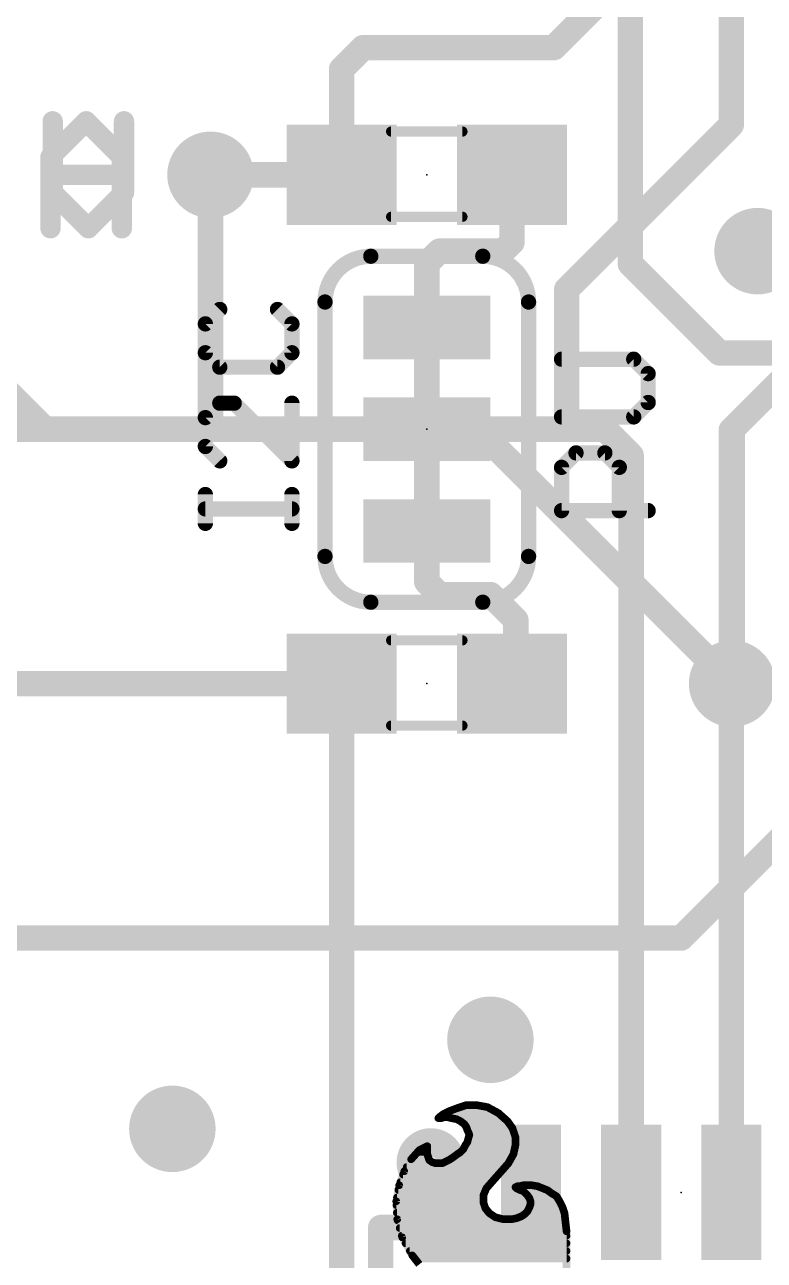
# Model space of a CAD drawing. Extents: x -37 to 70, y -9 to 26.
# Drawn here: x 6.15 to 13.53, y 4.4 to 16.74 of the extents above; entities that cross this region are included whole.
import ezdxf

# ---------------------------------------------------------------- set-up
doc = ezdxf.new("R2010")
doc.units = 0
for name, color, linetype in [('1', 12, 'CONTINUOUS'), ('16', 132, 'CONTINUOUS'), ('18', 110, 'CONTINUOUS'), ('21', 41, 'CONTINUOUS'), ('22', 40, 'CONTINUOUS'), ('23', 53, 'CONTINUOUS'), ('51', 53, 'CONTINUOUS')]:
    doc.layers.add(name, color=color, linetype=linetype)

# ---------------------------------------------------------------- blocks, each defined once
blk = doc.blocks.new('RECT')
blk.add_solid([(-0.5, -0.5), (0.5, -0.5), (-0.5, 0.5), (0.5, 0.5)])
blk = doc.blocks.new('ROUNDV')
at = {"const_width": 0.5}
blk.add_lwpolyline([(0, -0.25, 1), (0, 0.25, 1), (0, -0.25)], format="xyb", dxfattribs=at)

msp = doc.modelspace()

# ---------------------------------------------------------------- linework, layer by layer
at = {"layer": '1', "const_width": 0.254}
for points in [[(13.2, 15.74), (13.2, 18.415)], [(11.43, 16.51), (12.2, 17.28)], [(9.31, 16.295), (9.525, 16.51)], [(9.525, 16.51), (11.43, 16.51)], [(9.31, 15.24), (9.31, 16.295)], [(11.557, 14.097), (13.2, 15.74)], [(6.35, 12.7), (3.81, 15.24)], [(8.001, 15.24), (9.31, 15.24)], [(11.01, 15.24), (11.01, 14.566)], [(11.01, 14.566), (10.922, 14.478)], [(10.287, 14.478), (10.16, 14.351)], [(10.922, 14.478), (10.287, 14.478)], [(10.16, 14.351), (10.16, 12.7)], [(11.557, 14.097), (11.557, 12.7)], [(10.16, 12.7), (10.16, 13.716)], [(10.16, 12.7), (10.16, 13.716)], [(13.7255, 13.2175), (13.208, 12.7)], [(10.16, 12.7), (6.35, 12.7)], [(10.16, 12.7), (10.16, 11.684)], [(10.16, 12.7), (10.16, 11.684)], [(10.16, 12.7), (10.16, 11.684)], [(10.16, 12.7), (11.557, 12.7)], [(11.557, 12.7), (11.938, 12.7)], [(12.2, 12.438), (11.938, 12.7)], [(13.2, 12.692), (13.208, 12.7)], [(13.2, 5.08), (13.2, 12.692)], [(13.208, 12.7), (13.208, 10.16)], [(12.2, 5.08), (12.2, 12.438)], [(10.16, 11.176), (10.16, 11.684)], [(10.287, 11.049), (10.16, 11.176)], [(10.795, 11.049), (10.287, 11.049)], [(11.049, 10.795), (10.795, 11.049)], [(11.049, 10.199), (11.049, 10.795)], [(9.31, 10.16), (1.27, 10.16)], [(9.31, 10.16), (9.31, 4.025)], [(11.01, 10.16), (11.049, 10.199)]]:
    msp.add_lwpolyline(points, dxfattribs=at)
at = {"layer": '1'}
for points, const_width in [([(9.525, 16.5735, 1), (9.525, 16.4465)], 0.127), ([(9.5699, 16.4651, 1), (9.4801, 16.5549)], 0.127), ([(11.3851, 16.5549, 1), (11.4749, 16.4651)], 0.127), ([(11.43, 16.4465, 1), (11.43, 16.5735)], 0.127), ([(9.3735, 16.295, 1), (9.2465, 16.295)], 0.127), ([(9.2651, 16.3399, 1), (9.3549, 16.2501)], 0.127), ([(13.1365, 15.74, 1), (13.2635, 15.74)], 0.127), ([(13.2449, 15.6951, 1), (13.1551, 15.7849)], 0.127), ([(8.001, 15.3035, 1), (8.001, 15.1765)], 0.127), ([(9.2465, 15.24, 1), (9.3735, 15.24)], 0.127), ([(9.31, 15.1765, 1), (9.31, 15.3035)], 0.127), ([(11.0735, 15.24, 1), (10.9465, 15.24)], 0.127), ([(11.0549, 14.5211, 1), (10.9651, 14.6109)], 0.127), ([(10.287, 14.5415, 1), (10.287, 14.4145)], 0.127), ([(10.3319, 14.4331, 1), (10.2421, 14.5229)], 0.127), ([(10.8771, 14.5229, 1), (10.9669, 14.4331)], 0.127), ([(10.922, 14.4145, 1), (10.922, 14.5415)], 0.127), ([(10.9465, 14.566, 1), (11.0735, 14.566)], 0.127), ([(10.2235, 14.351, 1), (10.0965, 14.351)], 0.127), ([(10.1151, 14.3959, 1), (10.2049, 14.3061)], 0.127), ([(11.6205, 14.097, 1), (11.4935, 14.097)], 0.127), ([(11.5121, 14.1419, 1), (11.6019, 14.0521)], 0.127), ([(10.2235, 13.716, 1), (10.0965, 13.716)], 0.127), ([(10.2235, 13.716, 1), (10.0965, 13.716)], 0.127), ([(6.35, 12.7635, 1), (6.35, 12.6365)], 0.127), ([(6.3051, 12.6551, 1), (6.3949, 12.7449)], 0.127), ([(10.2235, 12.7, 1), (10.0965, 12.7)], 0.127), ([(10.2235, 12.7, 1), (10.0965, 12.7)], 0.127), ([(10.2235, 12.7, 1), (10.0965, 12.7)], 0.127), ([(10.16, 12.7635, 1), (10.16, 12.6365)], 0.127), ([(10.0965, 12.7, 1), (10.2235, 12.7)], 0.127), ([(10.0965, 12.7, 1), (10.2235, 12.7)], 0.127), ([(10.0965, 12.7, 1), (10.2235, 12.7)], 0.127), ([(10.16, 12.6365, 1), (10.16, 12.7635)], 0.127), ([(11.557, 12.7635, 1), (11.557, 12.6365)], 0.127), ([(11.4935, 12.7, 1), (11.6205, 12.7)], 0.127), ([(11.557, 12.6365, 1), (11.557, 12.7635)], 0.127), ([(11.9829, 12.7449, 1), (11.8931, 12.6551)], 0.127), ([(11.938, 12.6365, 1), (11.938, 12.7635)], 0.127), ([(13.2635, 12.692, 1), (13.1365, 12.692)], 0.127), ([(13.1551, 12.7369, 1), (13.2449, 12.6471)], 0.127), ([(13.2715, 12.7, 1), (13.1445, 12.7)], 0.127), ([(13.1631, 12.7449, 1), (13.2529, 12.6551)], 0.127), ([(13.2529, 12.6551, 1), (13.1631, 12.7449)], 0.127), ([(12.2635, 12.438, 1), (12.1365, 12.438)], 0.127), ([(12.1551, 12.3931, 1), (12.2449, 12.4829)], 0.127), ([(10.2235, 11.684, 1), (10.0965, 11.684)], 0.127), ([(10.0965, 11.684, 1), (10.2235, 11.684)], 0.127), ([(10.0965, 11.684, 1), (10.2235, 11.684)], 0.127), ([(10.0965, 11.684, 1), (10.2235, 11.684)], 0.127), ([(10.2049, 11.2209, 1), (10.1151, 11.1311)], 0.127), ([(10.0965, 11.176, 1), (10.2235, 11.176)], 0.127), ([(10.287, 11.1125, 1), (10.287, 10.9855)], 0.127), ([(10.2421, 11.0041, 1), (10.3319, 11.0939)], 0.127), ([(10.8399, 11.0939, 1), (10.7501, 11.0041)], 0.127), ([(10.795, 10.9855, 1), (10.795, 11.1125)], 0.127), ([(11.1125, 10.795, 1), (10.9855, 10.795)], 0.127), ([(11.0041, 10.7501, 1), (11.0939, 10.8399)], 0.127), ([(9.3735, 10.16, 1), (9.2465, 10.16)], 0.127), ([(9.31, 10.0965, 1), (9.31, 10.2235)], 0.127), ([(10.9651, 10.2049, 1), (11.0549, 10.1151)], 0.127), ([(10.9855, 10.199, 1), (11.1125, 10.199)], 0.127), ([(11.0939, 10.1541, 1), (11.0041, 10.2439)], 0.127), ([(13.1445, 10.16, 1), (13.2715, 10.16)], 0.127), ([(13.2, 5.08, 0.4142), (13.208, 5.088)], 0.254), ([(13.2, 5.1435, 1), (13.2, 5.0165)], 0.127), ([(13.2715, 5.088, 1), (13.1445, 5.088)], 0.127), ([(12.1365, 5.08, 1), (12.2635, 5.08)], 0.127), ([(13.1365, 5.08, 1), (13.2635, 5.08)], 0.127)]:
    msp.add_lwpolyline(points, format="xyb", dxfattribs=dict(at, const_width=const_width))
at = {"layer": '16', "const_width": 0.254}
for points in [[(12.192, 17.526), (12.192, 14.351)], [(8.001, 12.7), (8.001, 15.24)], [(12.192, 14.351), (13.081, 13.462)], [(13.081, 13.462), (14.732, 13.462)], [(1.27, 12.7), (8.001, 12.7)], [(10.668, 12.7), (8.001, 12.7)], [(10.668, 12.7), (13.208, 10.16)], [(12.7, 7.62), (14.097, 9.017)], [(1.27, 7.62), (12.7, 7.62)]]:
    msp.add_lwpolyline(points, dxfattribs=at)
at = {"layer": '16', "const_width": 0.127}
for points in [[(8.0645, 15.24, 1), (7.9375, 15.24)], [(12.2369, 14.3959, 1), (12.1471, 14.3061)], [(12.1285, 14.351, 1), (12.2555, 14.351)], [(13.081, 13.5255, 1), (13.081, 13.3985)], [(13.0361, 13.4171, 1), (13.1259, 13.5069)], [(8.001, 12.7635, 1), (8.001, 12.6365)], [(7.9375, 12.7, 1), (8.0645, 12.7)], [(8.001, 12.6365, 1), (8.001, 12.7635)], [(10.7129, 12.7449, 1), (10.6231, 12.6551)], [(10.668, 12.6365, 1), (10.668, 12.7635)], [(13.1631, 10.1151, 1), (13.2529, 10.2049)], [(12.6551, 7.6649, 1), (12.7449, 7.5751)], [(12.7, 7.5565, 1), (12.7, 7.6835)]]:
    msp.add_lwpolyline(points, format="xyb", dxfattribs=at)
at = {"layer": '21'}
for points, const_width in [([(6.4038, 15.4184), (6.7597, 15.7743)], 0.2032), ([(6.7597, 15.7743), (7.1156, 15.4184)], 0.2032), ([(6.4038, 14.7066), (6.4038, 15.4184)], 0.2032), ([(7.1156, 15.4184), (7.1156, 14.7066)], 0.2032), ([(6.4038, 15.2405), (7.1156, 15.2405)], 0.2032), ([(10.7188, 14.4272), (9.6012, 14.4272)], 0.1524), ([(8.0935, 13.8956), (7.9495, 13.7516)], 0.1524), ([(8.8138, 13.7516), (8.6697, 13.8956)], 0.1524), ([(9.144, 11.43), (9.144, 13.97)], 0.1524), ([(11.176, 13.97), (11.176, 11.43)], 0.1524), ([(7.9495, 13.7516), (7.9495, 13.4635)], 0.1524), ([(8.8138, 13.4635), (8.8138, 13.7516)], 0.1524), ([(7.9495, 13.4635), (8.0935, 13.3194)], 0.1524), ([(8.6697, 13.3194), (8.8138, 13.4635)], 0.1524), ([(12.2257, 13.3989), (11.5055, 13.3989)], 0.1524), ([(12.3698, 13.2549), (12.2257, 13.3989)], 0.1524), ([(8.0935, 13.3194), (8.6697, 13.3194)], 0.1524), ([(12.3698, 12.9668), (12.3698, 13.2549)], 0.1524), ([(8.0935, 12.9601), (7.9495, 12.816)], 0.1524), ([(8.2376, 12.9601), (8.0935, 12.9601)], 0.1524), ([(8.8138, 12.3839), (8.2376, 12.9601)], 0.1524), ([(8.8138, 12.9601), (8.8138, 12.3839)], 0.1524), ([(12.2257, 12.8227), (12.3698, 12.9668)], 0.1524), ([(7.9495, 12.816), (7.9495, 12.5279)], 0.1524), ([(11.5055, 12.8227), (12.2257, 12.8227)], 0.1524), ([(7.9495, 12.5279), (8.0935, 12.3839)], 0.1524), ([(11.5055, 12.3194), (11.6495, 12.4634)], 0.1524), ([(11.6495, 12.4634), (11.9376, 12.4634)], 0.1524), ([(11.9376, 12.4634), (12.0817, 12.3194)], 0.1524), ([(11.5055, 11.8872), (11.5055, 12.3194)], 0.1524), ([(12.0817, 12.3194), (12.0817, 11.8872)], 0.1524), ([(7.9495, 11.7602), (7.9495, 12.0483)], 0.1524), ([(8.8138, 11.7602), (8.8138, 12.0483)], 0.1524), ([(8.8138, 11.9043), (7.9495, 11.9043)], 0.1524), ([(12.3698, 11.8872), (11.5055, 11.8872)], 0.1524), ([(10.7188, 10.9728), (9.6012, 10.9728)], 0.1524), ([(9.7, 3.08), (9.7, 4.73)], 0.254), ([(9.7, 4.73), (10.45, 4.73)], 0.254)]:
    msp.add_lwpolyline(points, dxfattribs=dict(at, const_width=const_width))
for points, const_width in [([(6.7956, 15.8102, 1), (6.7238, 15.7384)], 0.1016), ([(6.7956, 15.7384, 1), (6.7238, 15.8102)], 0.1016), ([(6.4546, 15.4184, 1), (6.353, 15.4184)], 0.1016), ([(6.3679, 15.4543, 1), (6.4397, 15.3825)], 0.1016), ([(7.1664, 15.4184, 1), (7.0648, 15.4184)], 0.1016), ([(7.0797, 15.3825, 1), (7.1515, 15.4543)], 0.1016), ([(6.4038, 15.2913, 1), (6.4038, 15.1897)], 0.1016), ([(7.1156, 15.1897, 1), (7.1156, 15.2913)], 0.1016), ([(6.353, 14.7066, 1), (6.4546, 14.7066)], 0.1016), ([(7.0648, 14.7066, 1), (7.1664, 14.7066)], 0.1016), ([(9.6012, 14.4272, 0.4142), (9.144, 13.97)], 0.1524), ([(9.6012, 14.4653, 1), (9.6012, 14.3891)], 0.0762), ([(9.6012, 14.3891, 1), (9.6012, 14.4653)], 0.0762), ([(11.176, 13.97, 0.4142), (10.7188, 14.4272)], 0.1524), ([(10.7188, 14.4653, 1), (10.7188, 14.3891)], 0.0762), ([(10.7188, 14.3891, 1), (10.7188, 14.4653)], 0.0762), ([(8.1205, 13.8687, 1), (8.0666, 13.9226)], 0.0762), ([(8.6967, 13.9226, 1), (8.6428, 13.8687)], 0.0762), ([(9.1821, 13.97, 1), (9.1059, 13.97)], 0.0762), ([(9.1059, 13.97, 1), (9.1821, 13.97)], 0.0762), ([(11.2141, 13.97, 1), (11.1379, 13.97)], 0.0762), ([(11.1379, 13.97, 1), (11.2141, 13.97)], 0.0762), ([(7.9225, 13.7785, 1), (7.9764, 13.7246)], 0.0762), ([(7.9876, 13.7516, 1), (7.9114, 13.7516)], 0.0762), ([(8.8519, 13.7516, 1), (8.7757, 13.7516)], 0.0762), ([(8.7869, 13.7246, 1), (8.8407, 13.7785)], 0.0762), ([(7.9764, 13.4904, 1), (7.9225, 13.4365)], 0.0762), ([(7.9114, 13.4635, 1), (7.9876, 13.4635)], 0.0762), ([(8.7757, 13.4635, 1), (8.8519, 13.4635)], 0.0762), ([(8.8407, 13.4365, 1), (8.7869, 13.4904)], 0.0762), ([(11.5055, 13.437, 1), (11.5055, 13.3608)], 0.0762), ([(12.2527, 13.4259, 1), (12.1988, 13.372)], 0.0762), ([(12.2257, 13.3608, 1), (12.2257, 13.437)], 0.0762), ([(8.0935, 13.3575, 1), (8.0935, 13.2813)], 0.0762), ([(8.0666, 13.2925, 1), (8.1205, 13.3463)], 0.0762), ([(8.6428, 13.3463, 1), (8.6967, 13.2925)], 0.0762), ([(8.6697, 13.2813, 1), (8.6697, 13.3575)], 0.0762), ([(12.4079, 13.2549, 1), (12.3317, 13.2549)], 0.0762), ([(12.3429, 13.2279, 1), (12.3967, 13.2818)], 0.0762), ([(8.0935, 12.9982, 1), (8.0935, 12.922)], 0.0762), ([(8.1205, 12.9332, 1), (8.0666, 12.987)], 0.0762), ([(8.2645, 12.987, 1), (8.2106, 12.9332)], 0.0762), ([(8.2376, 12.922, 1), (8.2376, 12.9982)], 0.0762), ([(8.8519, 12.9601, 1), (8.7757, 12.9601)], 0.0762), ([(12.3317, 12.9668, 1), (12.4079, 12.9668)], 0.0762), ([(12.3967, 12.9398, 1), (12.3429, 12.9937)], 0.0762), ([(7.9225, 12.843, 1), (7.9764, 12.7891)], 0.0762), ([(7.9876, 12.816, 1), (7.9114, 12.816)], 0.0762), ([(11.5055, 12.8608, 1), (11.5055, 12.7846)], 0.0762), ([(12.1988, 12.8497, 1), (12.2527, 12.7958)], 0.0762), ([(12.2257, 12.7846, 1), (12.2257, 12.8608)], 0.0762), ([(7.9764, 12.5549, 1), (7.9225, 12.501)], 0.0762), ([(7.9114, 12.5279, 1), (7.9876, 12.5279)], 0.0762), ([(11.6495, 12.5015, 1), (11.6495, 12.4253)], 0.0762), ([(11.6765, 12.4365, 1), (11.6226, 12.4904)], 0.0762), ([(11.9646, 12.4904, 1), (11.9107, 12.4365)], 0.0762), ([(11.9376, 12.4253, 1), (11.9376, 12.5015)], 0.0762), ([(8.0666, 12.3569, 1), (8.1205, 12.4108)], 0.0762), ([(8.7757, 12.3839, 1), (8.8519, 12.3839)], 0.0762), ([(8.7869, 12.3569, 1), (8.8407, 12.4108)], 0.0762), ([(11.4785, 12.3463, 1), (11.5324, 12.2924)], 0.0762), ([(11.5436, 12.3194, 1), (11.4674, 12.3194)], 0.0762), ([(12.1198, 12.3194, 1), (12.0436, 12.3194)], 0.0762), ([(12.0547, 12.2924, 1), (12.1086, 12.3463)], 0.0762), ([(7.9876, 12.0483, 1), (7.9114, 12.0483)], 0.0762), ([(8.8519, 12.0483, 1), (8.7757, 12.0483)], 0.0762), ([(7.9495, 11.9424, 1), (7.9495, 11.8662)], 0.0762), ([(8.8138, 11.8662, 1), (8.8138, 11.9424)], 0.0762), ([(11.5055, 11.9253, 1), (11.5055, 11.8491)], 0.0762), ([(11.4674, 11.8872, 1), (11.5436, 11.8872)], 0.0762), ([(12.0436, 11.8872, 1), (12.1198, 11.8872)], 0.0762), ([(12.3698, 11.8491, 1), (12.3698, 11.9253)], 0.0762), ([(7.9114, 11.7602, 1), (7.9876, 11.7602)], 0.0762), ([(8.7757, 11.7602, 1), (8.8519, 11.7602)], 0.0762), ([(9.144, 11.43, 0.4142), (9.6012, 10.9728)], 0.1524), ([(9.1821, 11.43, 1), (9.1059, 11.43)], 0.0762), ([(10.7188, 10.9728, 0.4142), (11.176, 11.43)], 0.1524), ([(11.2141, 11.43, 1), (11.1379, 11.43)], 0.0762), ([(9.1059, 11.43, 1), (9.1821, 11.43)], 0.0762), ([(11.1379, 11.43, 1), (11.2141, 11.43)], 0.0762), ([(9.6012, 11.0109, 1), (9.6012, 10.9347)], 0.0762), ([(9.6012, 10.9347, 1), (9.6012, 11.0109)], 0.0762), ([(10.7188, 11.0109, 1), (10.7188, 10.9347)], 0.0762), ([(10.7188, 10.9347, 1), (10.7188, 11.0109)], 0.0762), ([(10.2, 5.2386, 1), (10.2, 5.5214, 1), (10.2, 5.2386)], 0.4), ([(9.7635, 4.73, 1), (9.6365, 4.73)], 0.127), ([(9.7, 4.7935, 1), (9.7, 4.6665)], 0.127), ([(10.45, 4.6665, 1), (10.45, 4.7935)], 0.127)]:
    msp.add_lwpolyline(points, format="xyb", dxfattribs=dict(at, const_width=const_width))
at = {"layer": '22'}
for points, const_width in [([(6.4256, 15.0625), (6.4256, 15.7743)], 0.2032), ([(7.1374, 15.7743), (7.1374, 15.0625)], 0.2032), ([(6.7815, 14.7066), (6.4256, 15.0625)], 0.2032), ([(7.1374, 15.0625), (6.7815, 14.7066)], 0.2032), ([(10.325, 5.862), (10.385, 5.892)], 0.0762), ([(10.385, 5.892), (10.465, 5.922)], 0.0762), ([(10.465, 5.922), (10.555, 5.952)], 0.0762), ([(10.5298, 5.9436), (10.7012, 5.9436)], 0.0762), ([(10.555, 5.952), (10.655, 5.952)], 0.0762), ([(10.655, 5.952), (10.765, 5.932)], 0.0762), ([(10.765, 5.932), (10.875, 5.872)], 0.0762), ([(10.275, 5.822), (10.285, 5.832)], 0.0762), ([(10.305, 5.822), (10.275, 5.822)], 0.0762), ([(10.285, 5.832), (10.325, 5.862)], 0.0762), ([(10.335, 5.832), (10.305, 5.822)], 0.0762), ([(10.365, 5.832), (10.335, 5.832)], 0.0762), ([(10.3358, 5.8674), (10.8802, 5.8674)], 0.0762), ([(10.405, 5.822), (10.365, 5.832)], 0.0762), ([(10.455, 5.812), (10.405, 5.822)], 0.0762), ([(10.495, 5.792), (10.455, 5.812)], 0.0762), ([(10.535, 5.762), (10.495, 5.792)], 0.0762), ([(10.4961, 5.7912), (10.9656, 5.7912)], 0.0762), ([(10.555, 5.732), (10.535, 5.762)], 0.0762), ([(10.875, 5.872), (10.965, 5.792)], 0.0762), ([(10.965, 5.792), (11.015, 5.722)], 0.0762), ([(10.565, 5.702), (10.555, 5.732)], 0.0762), ([(10.5607, 5.715), (11.0173, 5.715)], 0.0762), ([(10.575, 5.682), (10.565, 5.702)], 0.0762), ([(10.585, 5.652), (10.575, 5.682)], 0.0762), ([(10.575, 5.622), (10.585, 5.652)], 0.0762), ([(10.5806, 5.6388), (11.0427, 5.6388)], 0.0762), ([(11.015, 5.722), (11.045, 5.632)], 0.0762), ([(10.085, 5.502), (10.165, 5.542)], 0.0762), ([(10.165, 5.542), (10.165, 5.462)], 0.0762), ([(10.525, 5.512), (10.545, 5.552)], 0.0762), ([(10.545, 5.552), (10.565, 5.582)], 0.0762), ([(10.5521, 5.5626), (11.045, 5.5626)], 0.0762), ([(10.565, 5.582), (10.575, 5.622)], 0.0762), ([(11.045, 5.552), (11.025, 5.462)], 0.0762), ([(11.045, 5.632), (11.045, 5.552)], 0.0762), ([(9.935, 5.292), (10.005, 5.412)], 0.0762), ([(10.0039, 5.4102), (10.1823, 5.4102)], 0.0762), ([(10.005, 5.412), (10.085, 5.502)], 0.0762), ([(10.0711, 5.4864), (10.165, 5.4864)], 0.0762), ([(10.165, 5.462), (10.175, 5.432)], 0.0762), ([(10.175, 5.432), (10.185, 5.402)], 0.0762), ([(10.185, 5.402), (10.215, 5.382)], 0.0762), ([(10.315, 5.372), (10.355, 5.392)], 0.0762), ([(10.355, 5.392), (10.395, 5.412)], 0.0762), ([(10.3914, 5.4102), (10.9962, 5.4102)], 0.0762), ([(10.395, 5.412), (10.425, 5.432)], 0.0762), ([(10.425, 5.432), (10.465, 5.462)], 0.0762), ([(10.465, 5.462), (10.495, 5.482)], 0.0762), ([(10.495, 5.482), (10.525, 5.512)], 0.0762), ([(10.4994, 5.4864), (11.0304, 5.4864)], 0.0762), ([(11.025, 5.462), (10.975, 5.372)], 0.0762), ([(9.885, 5.152), (9.935, 5.292)], 0.0762), ([(9.9595, 5.334), (10.9418, 5.334)], 0.0762), ([(10.215, 5.382), (10.245, 5.372)], 0.0762), ([(10.245, 5.372), (10.315, 5.372)], 0.0762), ([(10.905, 5.292), (10.825, 5.202)], 0.0762), ([(10.975, 5.372), (10.905, 5.292)], 0.0762), ([(9.855, 4.992), (9.885, 5.152)], 0.0762), ([(9.8956, 5.1816), (10.8072, 5.1816)], 0.0762), ([(9.9228, 5.2578), (10.8746, 5.2578)], 0.0762), ([(10.825, 5.202), (10.755, 5.122)], 0.0762), ([(11.085, 5.142), (11.125, 5.152)], 0.0762), ([(11.125, 5.152), (11.205, 5.152)], 0.0762), ([(11.205, 5.152), (11.265, 5.142)], 0.0762), ([(9.862, 5.0292), (10.725, 5.0292)], 0.0762), ([(9.8763, 5.1054), (10.7479, 5.1054)], 0.0762), ([(10.755, 5.122), (10.725, 5.052)], 0.0762), ([(10.725, 5.052), (10.725, 4.982)], 0.0762), ([(11.045, 5.132), (11.065, 5.142)], 0.0762), ([(11.055, 5.122), (11.045, 5.132)], 0.0762), ([(11.075, 5.112), (11.055, 5.122)], 0.0762), ([(11.065, 5.142), (11.085, 5.142)], 0.0762), ([(11.095, 5.102), (11.075, 5.112)], 0.0762), ([(11.0882, 5.1054), (11.3565, 5.1054)], 0.0762), ([(11.125, 5.092), (11.095, 5.102)], 0.0762), ([(11.145, 5.072), (11.125, 5.092)], 0.0762), ([(11.165, 5.052), (11.145, 5.072)], 0.0762), ([(11.185, 5.022), (11.165, 5.052)], 0.0762), ([(11.1802, 5.0292), (11.4627, 5.0292)], 0.0762), ([(11.195, 4.992), (11.185, 5.022)], 0.0762), ([(11.265, 5.142), (11.315, 5.122)], 0.0762), ([(11.315, 5.122), (11.365, 5.102)], 0.0762), ([(11.365, 5.102), (11.405, 5.072)], 0.0762), ([(11.405, 5.072), (11.455, 5.042)], 0.0762), ([(11.455, 5.042), (11.485, 4.992)], 0.0762), ([(9.865, 4.812), (9.855, 4.992)], 0.0762), ([(9.8572, 4.953), (10.7347, 4.953)], 0.0762), ([(10.725, 4.982), (10.745, 4.922)], 0.0762), ([(10.745, 4.922), (10.785, 4.872)], 0.0762), ([(11.165, 4.892), (11.185, 4.932)], 0.0762), ([(11.185, 4.932), (11.195, 4.962)], 0.0762), ([(11.192, 4.953), (11.5045, 4.953)], 0.0762), ([(11.195, 4.962), (11.195, 4.992)], 0.0762), ([(11.485, 4.992), (11.515, 4.932)], 0.0762), ([(11.515, 4.932), (11.535, 4.872)], 0.0762), ([(9.8614, 4.8768), (10.7812, 4.8768)], 0.0762), ([(9.915, 4.632), (9.865, 4.812)], 0.0762), ([(9.8682, 4.8006), (11.5429, 4.8006)], 0.0762), ([(10.785, 4.872), (10.845, 4.832)], 0.0762), ([(10.845, 4.832), (10.925, 4.812)], 0.0762), ([(10.925, 4.812), (11.005, 4.812)], 0.0762), ([(11.005, 4.812), (11.055, 4.822)], 0.0762), ([(11.055, 4.822), (11.105, 4.842)], 0.0762), ([(11.105, 4.842), (11.135, 4.862)], 0.0762), ([(11.135, 4.862), (11.165, 4.892)], 0.0762), ([(11.1498, 4.8768), (11.5334, 4.8768)], 0.0762), ([(11.535, 4.872), (11.545, 4.782)], 0.0762), ([(11.545, 4.782), (11.555, 4.692)], 0.0762), ([(9.8893, 4.7244), (11.5514, 4.7244)], 0.0762), ([(11.555, 4.692), (11.555, 3.412)], 0.0762), ([(9.9105, 4.6482), (11.555, 4.6482)], 0.0762), ([(10.015, 4.452), (9.915, 4.632)], 0.0762), ([(9.9483, 4.572), (11.555, 4.572)], 0.0762), ([(9.9907, 4.4958), (11.555, 4.4958)], 0.0762), ([(10.085, 4.362), (10.015, 4.452)], 0.0762), ([(10.0402, 4.4196), (11.555, 4.4196)], 0.0762)]:
    msp.add_lwpolyline(points, dxfattribs=dict(at, const_width=const_width))
for points, const_width in [([(6.4764, 15.7743, 1), (6.3748, 15.7743)], 0.1016), ([(7.1882, 15.7743, 1), (7.0866, 15.7743)], 0.1016), ([(6.4615, 15.0984, 1), (6.3897, 15.0266)], 0.1016), ([(6.3748, 15.0625, 1), (6.4764, 15.0625)], 0.1016), ([(7.0866, 15.0625, 1), (7.1882, 15.0625)], 0.1016), ([(7.1733, 15.0266, 1), (7.1015, 15.0984)], 0.1016), ([(6.7456, 14.7425, 1), (6.8174, 14.6707)], 0.1016), ([(6.7456, 14.6707, 1), (6.8174, 14.7425)], 0.1016), ([(10.3783, 5.9098, 1), (10.3917, 5.8742)], 0.0381), ([(10.3935, 5.875, 1), (10.3765, 5.909)], 0.0381), ([(10.459, 5.9401, 1), (10.471, 5.9039)], 0.0381), ([(10.4717, 5.9042, 1), (10.4583, 5.9398)], 0.0381), ([(10.5298, 5.9627, 1), (10.5298, 5.9245)], 0.0381), ([(10.555, 5.971, 1), (10.555, 5.9329)], 0.0381), ([(10.561, 5.9339, 1), (10.549, 5.9701)], 0.0381), ([(10.6584, 5.9707, 1), (10.6516, 5.9333)], 0.0381), ([(10.655, 5.9329, 1), (10.655, 5.971)], 0.0381), ([(10.7012, 5.9245, 1), (10.7012, 5.9627)], 0.0381), ([(10.7741, 5.9487, 1), (10.7559, 5.9153)], 0.0381), ([(10.7616, 5.9133, 1), (10.7684, 5.9507)], 0.0381), ([(10.275, 5.8411, 1), (10.275, 5.803)], 0.0381), ([(10.2615, 5.8355, 1), (10.2885, 5.8085)], 0.0381), ([(10.2736, 5.8472, 1), (10.2964, 5.8168)], 0.0381), ([(10.2985, 5.8185, 1), (10.2715, 5.8455)], 0.0381), ([(10.299, 5.8401, 1), (10.311, 5.8039)], 0.0381), ([(10.305, 5.803, 1), (10.305, 5.8411)], 0.0381), ([(10.3165, 5.879, 1), (10.3335, 5.845)], 0.0381), ([(10.3364, 5.8468, 1), (10.3136, 5.8772)], 0.0381), ([(10.335, 5.851, 1), (10.335, 5.8129)], 0.0381), ([(10.3358, 5.8864, 1), (10.3358, 5.8483)], 0.0381), ([(10.341, 5.8139, 1), (10.329, 5.8501)], 0.0381), ([(10.3696, 5.8505, 1), (10.3604, 5.8135)], 0.0381), ([(10.365, 5.8129, 1), (10.365, 5.851)], 0.0381), ([(10.4087, 5.8407, 1), (10.4013, 5.8033)], 0.0381), ([(10.4004, 5.8035, 1), (10.4096, 5.8405)], 0.0381), ([(10.4635, 5.829, 1), (10.4465, 5.795)], 0.0381), ([(10.4513, 5.7933, 1), (10.4587, 5.8307)], 0.0381), ([(10.5064, 5.8072, 1), (10.4836, 5.7768)], 0.0381), ([(10.4961, 5.8102, 1), (10.4961, 5.7721)], 0.0381), ([(10.4865, 5.775, 1), (10.5035, 5.809)], 0.0381), ([(10.5509, 5.7726, 1), (10.5191, 5.7514)], 0.0381), ([(10.8877, 5.8862, 1), (10.8623, 5.8578)], 0.0381), ([(10.8659, 5.8553, 1), (10.8841, 5.8887)], 0.0381), ([(10.8802, 5.8483, 1), (10.8802, 5.8864)], 0.0381), ([(10.9805, 5.8031, 1), (10.9495, 5.7809)], 0.0381), ([(10.9523, 5.7778, 1), (10.9777, 5.8062)], 0.0381), ([(10.9656, 5.7721, 1), (10.9656, 5.8102)], 0.0381), ([(10.5236, 5.7468, 1), (10.5464, 5.7772)], 0.0381), ([(10.5731, 5.738, 1), (10.5369, 5.726)], 0.0381), ([(10.5391, 5.7214, 1), (10.5709, 5.7426)], 0.0381), ([(10.5607, 5.734, 1), (10.5607, 5.6959)], 0.0381), ([(10.582, 5.7105, 1), (10.548, 5.6935)], 0.0381), ([(10.5469, 5.696, 1), (10.5831, 5.708)], 0.0381), ([(10.5931, 5.688, 1), (10.5569, 5.676)], 0.0381), ([(10.558, 5.6735, 1), (10.592, 5.6905)], 0.0381), ([(10.5806, 5.6579, 1), (10.5806, 5.6198)], 0.0381), ([(10.6031, 5.646, 1), (10.5669, 5.658)], 0.0381), ([(10.5669, 5.646, 1), (10.6031, 5.658)], 0.0381), ([(11.0331, 5.728, 1), (10.9969, 5.716)], 0.0381), ([(10.9995, 5.7109, 1), (11.0305, 5.7331)], 0.0381), ([(11.0173, 5.6959, 1), (11.0173, 5.734)], 0.0381), ([(11.0427, 5.6198, 1), (11.0427, 5.6579)], 0.0381), ([(10.1841, 5.542, 1), (10.146, 5.542)], 0.0381), ([(10.1735, 5.525, 1), (10.1565, 5.559)], 0.0381), ([(10.5291, 5.5626, 1), (10.5609, 5.5414)], 0.0381), ([(10.562, 5.5435, 1), (10.528, 5.5605)], 0.0381), ([(10.5521, 5.5817, 1), (10.5521, 5.5436)], 0.0381), ([(10.5465, 5.5866, 1), (10.5835, 5.5774)], 0.0381), ([(10.5809, 5.5714, 1), (10.5491, 5.5926)], 0.0381), ([(10.5569, 5.628, 1), (10.5931, 5.616)], 0.0381), ([(10.5935, 5.6174, 1), (10.5565, 5.6266)], 0.0381), ([(11.064, 5.632, 1), (11.0259, 5.632)], 0.0381), ([(11.0259, 5.552, 1), (11.064, 5.552)], 0.0381), ([(11.0636, 5.5479, 1), (11.0264, 5.5561)], 0.0381), ([(11.0269, 5.626, 1), (11.0631, 5.638)], 0.0381), ([(11.045, 5.5436, 1), (11.045, 5.5817)], 0.0381), ([(10.0039, 5.4293, 1), (10.0039, 5.3912)], 0.0381), ([(9.9908, 5.4247, 1), (10.0192, 5.3993)], 0.0381), ([(10.0215, 5.4024, 1), (9.9885, 5.4216)], 0.0381), ([(10.0711, 5.5055, 1), (10.0711, 5.4674)], 0.0381), ([(10.0765, 5.519, 1), (10.0935, 5.485)], 0.0381), ([(10.0992, 5.4893, 1), (10.0708, 5.5147)], 0.0381), ([(10.1831, 5.468, 1), (10.1469, 5.456)], 0.0381), ([(10.146, 5.462, 1), (10.1841, 5.462)], 0.0381), ([(10.1931, 5.438, 1), (10.1569, 5.426)], 0.0381), ([(10.1569, 5.426, 1), (10.1931, 5.438)], 0.0381), ([(10.165, 5.4674, 1), (10.165, 5.5055)], 0.0381), ([(10.1956, 5.4179, 1), (10.1744, 5.3861)], 0.0381), ([(10.1823, 5.3912, 1), (10.1823, 5.4293)], 0.0381), ([(10.3465, 5.409, 1), (10.3635, 5.375)], 0.0381), ([(10.3635, 5.375, 1), (10.3465, 5.409)], 0.0381), ([(10.3914, 5.4293, 1), (10.3914, 5.3912)], 0.0381), ([(10.3844, 5.4279, 1), (10.4056, 5.3961)], 0.0381), ([(10.4035, 5.395, 1), (10.3865, 5.429)], 0.0381), ([(10.4136, 5.4472, 1), (10.4364, 5.4168)], 0.0381), ([(10.4356, 5.4161, 1), (10.4144, 5.4479)], 0.0381), ([(10.4544, 5.4779, 1), (10.4756, 5.4461)], 0.0381), ([(10.4764, 5.4468, 1), (10.4536, 5.4772)], 0.0381), ([(10.4815, 5.4955, 1), (10.5085, 5.4685)], 0.0381), ([(10.4994, 5.5055, 1), (10.4994, 5.4674)], 0.0381), ([(10.5056, 5.4661, 1), (10.4844, 5.4979)], 0.0381), ([(10.508, 5.5205, 1), (10.542, 5.5035)], 0.0381), ([(10.5385, 5.4985, 1), (10.5115, 5.5255)], 0.0381), ([(10.9962, 5.3912, 1), (10.9962, 5.4293)], 0.0381), ([(11.0064, 5.4661, 1), (11.0436, 5.4579)], 0.0381), ([(11.0417, 5.4527, 1), (11.0083, 5.4713)], 0.0381), ([(11.0304, 5.4674, 1), (11.0304, 5.5055)], 0.0381), ([(9.9185, 5.3016, 1), (9.9515, 5.2824)], 0.0381), ([(9.9529, 5.2856, 1), (9.9171, 5.2984)], 0.0381), ([(9.9595, 5.3531, 1), (9.9595, 5.315)], 0.0381), ([(10.1669, 5.396, 1), (10.2031, 5.408)], 0.0381), ([(10.221, 5.4001, 1), (10.209, 5.3639)], 0.0381), ([(10.2044, 5.3661, 1), (10.2256, 5.3979)], 0.0381), ([(10.245, 5.391, 1), (10.245, 5.3529)], 0.0381), ([(10.239, 5.3539, 1), (10.251, 5.3901)], 0.0381), ([(10.3065, 5.389, 1), (10.3235, 5.355)], 0.0381), ([(10.315, 5.3529, 1), (10.315, 5.391)], 0.0381), ([(10.8907, 5.3045, 1), (10.9193, 5.2795)], 0.0381), ([(10.9192, 5.2793, 1), (10.8908, 5.3047)], 0.0381), ([(10.9418, 5.315, 1), (10.9418, 5.3531)], 0.0381), ([(10.9583, 5.3813, 1), (10.9917, 5.3627)], 0.0381), ([(10.9893, 5.3595, 1), (10.9607, 5.3845)], 0.0381), ([(9.9037, 5.1485, 1), (9.8663, 5.1555)], 0.0381), ([(9.8956, 5.2007, 1), (9.8956, 5.1626)], 0.0381), ([(9.9228, 5.2769, 1), (9.9228, 5.2388)], 0.0381), ([(10.8108, 5.2147, 1), (10.8392, 5.1893)], 0.0381), ([(10.8072, 5.1626, 1), (10.8072, 5.2007)], 0.0381), ([(10.8393, 5.1895, 1), (10.8107, 5.2145)], 0.0381), ([(10.8746, 5.2388, 1), (10.8746, 5.2769)], 0.0381), ([(11.125, 5.1711, 1), (11.125, 5.133)], 0.0381), ([(11.1296, 5.1335, 1), (11.1204, 5.1705)], 0.0381), ([(11.2081, 5.1708, 1), (11.2019, 5.1332)], 0.0381), ([(11.205, 5.133, 1), (11.205, 5.1711)], 0.0381), ([(9.862, 5.0483, 1), (9.862, 5.0102)], 0.0381), ([(9.8763, 5.1245, 1), (9.8763, 5.0864)], 0.0381), ([(9.8671, 5.1584, 1), (9.9029, 5.1456)], 0.0381), ([(10.744, 5.052, 1), (10.7059, 5.052)], 0.0381), ([(10.7075, 5.0595, 1), (10.7425, 5.0445)], 0.0381), ([(10.725, 5.0102, 1), (10.725, 5.0483)], 0.0381), ([(10.7407, 5.1345, 1), (10.7693, 5.1095)], 0.0381), ([(10.7725, 5.1145, 1), (10.7375, 5.1295)], 0.0381), ([(10.7479, 5.0864, 1), (10.7479, 5.1245)], 0.0381), ([(11.0585, 5.1455, 1), (11.0315, 5.1185)], 0.0381), ([(11.0365, 5.149, 1), (11.0535, 5.115)], 0.0381), ([(11.0635, 5.139, 1), (11.0465, 5.105)], 0.0381), ([(11.0415, 5.1085, 1), (11.0685, 5.1355)], 0.0381), ([(11.065, 5.1611, 1), (11.065, 5.123)], 0.0381), ([(11.0835, 5.129, 1), (11.0665, 5.095)], 0.0381), ([(11.0735, 5.125, 1), (11.0565, 5.159)], 0.0381), ([(11.0804, 5.1605, 1), (11.0896, 5.1235)], 0.0381), ([(11.0665, 5.095, 1), (11.0835, 5.129)], 0.0381), ([(11.0882, 5.1245, 1), (11.0882, 5.0864)], 0.0381), ([(11.101, 5.1201, 1), (11.089, 5.0839)], 0.0381), ([(11.085, 5.123, 1), (11.085, 5.1611)], 0.0381), ([(11.0865, 5.085, 1), (11.1035, 5.119)], 0.0381), ([(11.1385, 5.1055, 1), (11.1115, 5.0785)], 0.0381), ([(11.119, 5.0739, 1), (11.131, 5.1101)], 0.0381), ([(11.1585, 5.0855, 1), (11.1315, 5.0585)], 0.0381), ([(11.1315, 5.0585, 1), (11.1585, 5.0855)], 0.0381), ([(11.1809, 5.0626, 1), (11.1491, 5.0414)], 0.0381), ([(11.1515, 5.0385, 1), (11.1785, 5.0655)], 0.0381), ([(11.1802, 5.0483, 1), (11.1802, 5.0102)], 0.0381), ([(11.2031, 5.028, 1), (11.1669, 5.016)], 0.0381), ([(11.2721, 5.1597, 1), (11.2579, 5.1243)], 0.0381), ([(11.2619, 5.1232, 1), (11.2681, 5.1608)], 0.0381), ([(11.3221, 5.1397, 1), (11.3079, 5.1043)], 0.0381), ([(11.3079, 5.1043, 1), (11.3221, 5.1397)], 0.0381), ([(11.3764, 5.1172, 1), (11.3536, 5.0868)], 0.0381), ([(11.3565, 5.0864, 1), (11.3565, 5.1245)], 0.0381), ([(11.3579, 5.0843, 1), (11.3721, 5.1197)], 0.0381), ([(11.4148, 5.0883, 1), (11.3952, 5.0557)], 0.0381), ([(11.3936, 5.0568, 1), (11.4164, 5.0872)], 0.0381), ([(11.4713, 5.0518, 1), (11.4387, 5.0322)], 0.0381), ([(11.4452, 5.0257, 1), (11.4648, 5.0583)], 0.0381), ([(11.4627, 5.0102, 1), (11.4627, 5.0483)], 0.0381), ([(9.874, 4.9931, 1), (9.836, 4.9909)], 0.0381), ([(9.8363, 4.9955, 1), (9.8737, 4.9885)], 0.0381), ([(9.8572, 4.9721, 1), (9.8572, 4.934)], 0.0381), ([(10.7059, 4.982, 1), (10.744, 4.982)], 0.0381), ([(10.7431, 4.988, 1), (10.7069, 4.976)], 0.0381), ([(10.7599, 4.9339, 1), (10.7301, 4.9101)], 0.0381), ([(10.7269, 4.916, 1), (10.7631, 4.928)], 0.0381), ([(10.7347, 4.934, 1), (10.7347, 4.9721)], 0.0381), ([(11.1669, 4.938, 1), (11.2031, 4.926)], 0.0381), ([(11.202, 4.9235, 1), (11.168, 4.9405)], 0.0381), ([(11.1691, 5.0114, 1), (11.2009, 5.0326)], 0.0381), ([(11.192, 4.9721, 1), (11.192, 4.934)], 0.0381), ([(11.2141, 4.992, 1), (11.176, 4.992)], 0.0381), ([(11.176, 4.962, 1), (11.2141, 4.962)], 0.0381), ([(11.1769, 4.986, 1), (11.2131, 4.998)], 0.0381), ([(11.2131, 4.956, 1), (11.1769, 4.968)], 0.0381), ([(11.502, 5.0005, 1), (11.468, 4.9835)], 0.0381), ([(11.4687, 4.9822, 1), (11.5013, 5.0018)], 0.0381), ([(11.5331, 4.938, 1), (11.4969, 4.926)], 0.0381), ([(11.498, 4.9235, 1), (11.532, 4.9405)], 0.0381), ([(11.5045, 4.934, 1), (11.5045, 4.9721)], 0.0381), ([(9.8614, 4.8959, 1), (9.8614, 4.8578)], 0.0381), ([(9.8834, 4.8171, 1), (9.8466, 4.8069)], 0.0381), ([(9.846, 4.8109, 1), (9.884, 4.8131)], 0.0381), ([(9.8682, 4.8197, 1), (9.8682, 4.7816)], 0.0381), ([(10.7956, 4.8879, 1), (10.7744, 4.8561)], 0.0381), ([(10.7701, 4.8601, 1), (10.7999, 4.8839)], 0.0381), ([(10.7812, 4.8578, 1), (10.7812, 4.8959)], 0.0381), ([(10.8496, 4.8505, 1), (10.8404, 4.8135)], 0.0381), ([(10.8344, 4.8161, 1), (10.8556, 4.8479)], 0.0381), ([(10.925, 4.8311, 1), (10.925, 4.793)], 0.0381), ([(10.9204, 4.7935, 1), (10.9296, 4.8305)], 0.0381), ([(11.0013, 4.8307, 1), (11.0087, 4.7933)], 0.0381), ([(11.005, 4.793, 1), (11.005, 4.8311)], 0.0381), ([(11.0479, 4.8397, 1), (11.0621, 4.8043)], 0.0381), ([(11.0587, 4.8033, 1), (11.0513, 4.8407)], 0.0381), ([(11.0944, 4.8579, 1), (11.1156, 4.8261)], 0.0381), ([(11.1121, 4.8243, 1), (11.0979, 4.8597)], 0.0381), ([(11.1215, 4.8755, 1), (11.1485, 4.8485)], 0.0381), ([(11.1456, 4.8461, 1), (11.1244, 4.8779)], 0.0381), ([(11.1498, 4.8959, 1), (11.1498, 4.8578)], 0.0381), ([(11.148, 4.9005, 1), (11.182, 4.8835)], 0.0381), ([(11.1785, 4.8785, 1), (11.1515, 4.9055)], 0.0381), ([(11.5539, 4.8741, 1), (11.5161, 4.8699)], 0.0381), ([(11.5169, 4.866, 1), (11.5531, 4.878)], 0.0381), ([(11.5639, 4.7841, 1), (11.5261, 4.7799)], 0.0381), ([(11.5334, 4.8578, 1), (11.5334, 4.8959)], 0.0381), ([(11.5429, 4.7816, 1), (11.5429, 4.8197)], 0.0381), ([(9.8893, 4.7435, 1), (9.8893, 4.7054)], 0.0381), ([(11.5261, 4.7799, 1), (11.5639, 4.7841)], 0.0381), ([(11.574, 4.692, 1), (11.5359, 4.692)], 0.0381), ([(11.5361, 4.6899, 1), (11.5739, 4.6941)], 0.0381), ([(11.5514, 4.7054, 1), (11.5514, 4.7435)], 0.0381), ([(9.9105, 4.6673, 1), (9.9105, 4.6292)], 0.0381), ([(9.9317, 4.6413, 1), (9.8983, 4.6227)], 0.0381), ([(9.8966, 4.6269, 1), (9.9334, 4.6371)], 0.0381), ([(9.9483, 4.5911, 1), (9.9483, 4.553)], 0.0381), ([(11.555, 4.6292, 1), (11.555, 4.6673)], 0.0381), ([(11.555, 4.553, 1), (11.555, 4.5911)], 0.0381), ([(9.9907, 4.5149, 1), (9.9907, 4.4768)], 0.0381), ([(10.03, 4.4637, 1), (10, 4.4403)], 0.0381), ([(9.9983, 4.4427, 1), (10.0317, 4.4613)], 0.0381), ([(10.0402, 4.4386, 1), (10.0402, 4.4005)], 0.0381), ([(11.555, 4.4768, 1), (11.555, 4.5149)], 0.0381), ([(11.555, 4.4005, 1), (11.555, 4.4386)], 0.0381)]:
    msp.add_lwpolyline(points, format="xyb", dxfattribs=dict(at, const_width=const_width))
at = {"layer": '23'}
for p in [(10.16, 15.24), (10.16, 12.7), (10.16, 10.16), (12.7, 5.08)]:
    msp.add_point(p, dxfattribs=at)
at = {"layer": '51', "const_width": 0.1016}
for points in [[(9.804, 15.672), (10.516, 15.672)], [(9.804, 14.821), (10.516, 14.821)], [(9.804, 10.592), (10.516, 10.592)], [(9.804, 9.741), (10.516, 9.741)]]:
    msp.add_lwpolyline(points, dxfattribs=at)
at = {"layer": '51', "const_width": 0.0508}
for points in [[(9.804, 15.6974, 1), (9.804, 15.6466)], [(10.516, 15.6466, 1), (10.516, 15.6974)], [(9.804, 14.8464, 1), (9.804, 14.7956)], [(10.516, 14.7956, 1), (10.516, 14.8464)], [(9.804, 10.6174, 1), (9.804, 10.5666)], [(10.516, 10.5666, 1), (10.516, 10.6174)], [(9.804, 9.7664, 1), (9.804, 9.7156)], [(10.516, 9.7156, 1), (10.516, 9.7664)]]:
    msp.add_lwpolyline(points, format="xyb", dxfattribs=at)

# ---------------------------------------------------------------- block references
at = {"layer": '1', "xscale": 1.1}
for p in [(9.31, 15.24), (11.01, 15.24), (9.31, 10.16), (11.01, 10.16)]:
    msp.add_blockref('RECT', p, dxfattribs=at)
at = {"layer": '1', "xscale": 0.635, "yscale": 1.27, "rotation": 90}
for p in [(10.16, 13.716), (10.16, 12.7), (10.16, 11.684)]:
    msp.add_blockref('RECT', p, dxfattribs=at)
at = {"layer": '1', "xscale": 0.6, "yscale": 1.35}
for p in [(11.2, 5.08), (12.2, 5.08), (13.2, 5.08)]:
    msp.add_blockref('RECT', p, dxfattribs=at)
at = {"layer": '18', "xscale": 0.8636, "yscale": 0.8636}
for p in [(8.001, 15.24), (8.001, 15.24), (13.462, 14.478), (13.462, 14.478), (13.208, 10.16), (13.208, 10.16), (10.795, 6.604), (10.795, 6.604), (7.62, 5.715), (7.62, 5.715)]:
    msp.add_blockref('ROUNDV', p, dxfattribs=at)
at = {"layer": '51', "xscale": 0.5001, "yscale": 0.95}
for p in [(9.5719, 15.2451), (10.7402, 15.2451), (9.5719, 10.1651), (10.7402, 10.1651)]:
    msp.add_blockref('RECT', p, dxfattribs=at)

doc.saveas('drawing.dxf')
